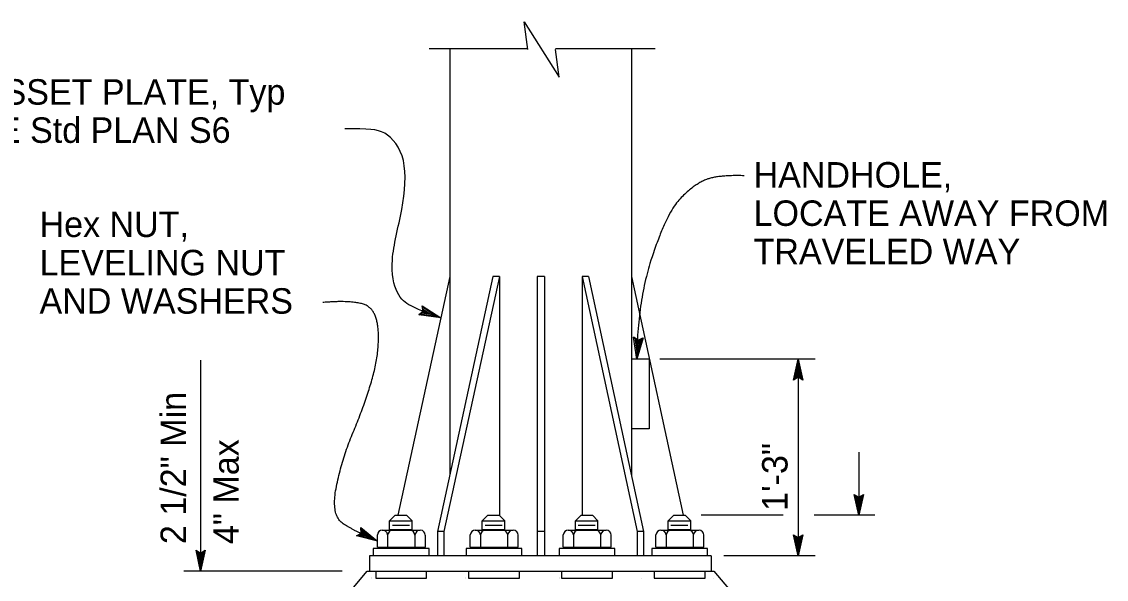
# Model space of a CAD drawing. Extents: x -894 to 866, y -476 to 714.
# Drawn here: x -193.8 to 104.5, y 216 to 369.3 of the extents above; entities that cross this region are included whole.
import ezdxf

# ---------------------------------------------------------------- set-up
doc = ezdxf.new("R2010")
doc.units = 0
for name, color, linetype in [('56 Stage 3 Anno', 7, 'Continuous'), ('57 Undefined', 7, 'Continuous'), ('59 Sndwall Anno', 7, 'Continuous'), ('60 Nongeo Data', 7, 'Continuous')]:
    doc.layers.add(name, color=color, linetype=linetype)

msp = doc.modelspace()

# ---------------------------------------------------------------- linework, layer by layer
at = {"layer": '56 Stage 3 Anno'}
for p, q in [((-83.7, 291.18), (-83.7, 291.18)), ((-84.63, 288.68), (-84.63, 288.68)), ((-78.54, 287.83), (-78.54, 287.83)), ((-25.55, 282.6), (-25.55, 282.6)), ((-22.89, 282.4), (-22.89, 282.4)), ((-144.6, 276.22), (-144.6, 218.24)), ((-24.68, 276.52), (-24.68, 276.52)), ((24.44, 276.52), (-18.33, 276.52)), ((18.42, 270.78), (19.7, 276.52)), ((18.76, 270.99), (19.7, 275.2)), ((19.7, 276.52), (19.7, 276.52)), ((19.7, 276.52), (20.97, 270.78)), ((19.7, 276.52), (19.7, 222.49)), ((19.7, 275.19), (20.63, 271.01)), ((19.7, 271.55), (18.42, 270.78)), ((19.11, 271.21), (19.7, 273.88)), ((19.44, 271.38), (19.7, 272.56)), ((19.7, 273.88), (20.3, 271.18)), ((19.7, 272.56), (19.96, 271.4)), ((20.97, 270.78), (19.7, 271.55)), ((18.42, 270.78), (18.42, 270.78)), ((20.97, 270.78), (20.97, 270.78)), ((36.4, 250.94), (36.4, 233.61)), ((36.4, 233.61), (35.13, 239.35)), ((35.13, 239.35), (35.13, 239.35)), ((35.13, 239.35), (36.4, 238.58)), ((36.39, 234.94), (35.47, 239.12)), ((36.4, 236.25), (35.8, 238.95)), ((36.4, 237.57), (36.14, 238.73)), ((36.4, 238.58), (37.68, 239.35)), ((37.68, 239.35), (36.4, 233.61)), ((37.34, 239.14), (36.4, 234.93)), ((36.99, 238.91), (36.4, 236.25)), ((36.66, 238.75), (36.4, 237.57)), ((37.68, 239.35), (37.68, 239.35)), ((15.64, 233.61), (-6.92, 233.61)), ((40.86, 233.61), (24.14, 233.61)), ((36.4, 233.61), (36.4, 233.61)), ((-100.44, 228.71), (-100.56, 230.2)), ((-100.56, 230.2), (-100.56, 230.2)), ((-100.56, 230.2), (-96, 226.5)), ((-100.52, 229.8), (-97.18, 227.08)), ((-101.69, 227.91), (-100.44, 228.71)), ((-96, 226.5), (-101.69, 227.91)), ((-101.69, 227.91), (-101.69, 227.91)), ((-97.19, 227.08), (-101.34, 228.12)), ((-98.36, 227.67), (-101.04, 228.34)), ((-99.54, 228.26), (-100.69, 228.55)), ((-100.48, 229.39), (-98.36, 227.67)), ((-100.47, 229.02), (-99.54, 228.26)), ((19.7, 222.49), (18.43, 228.22)), ((18.43, 228.22), (18.43, 228.22)), ((18.43, 228.22), (19.7, 227.46)), ((19.7, 223.82), (18.77, 228)), ((19.7, 225.13), (19.11, 227.83)), ((19.7, 226.45), (19.45, 227.61)), ((19.7, 227.46), (20.98, 228.22)), ((20.98, 228.22), (19.7, 222.49)), ((20.64, 228.02), (19.7, 223.81)), ((20.3, 227.79), (19.7, 225.13)), ((19.97, 227.63), (19.7, 226.45)), ((20.98, 228.22), (20.98, 228.22)), ((-144.6, 218.24), (-145.87, 223.98)), ((-145.87, 223.98), (-145.87, 223.98)), ((-145.87, 223.98), (-144.6, 223.21)), ((-144.6, 219.57), (-145.53, 223.75)), ((-144.6, 223.21), (-143.32, 223.98)), ((-143.32, 223.98), (-144.6, 218.24)), ((-143.66, 223.77), (-144.6, 219.56)), ((-143.32, 223.98), (-143.32, 223.98)), ((-96, 226.5), (-96, 226.5)), ((-144.6, 220.88), (-145.2, 223.58)), ((-144.6, 222.2), (-144.85, 223.36)), ((-144, 223.55), (-144.6, 220.88)), ((-144.33, 223.38), (-144.6, 222.2)), ((24.44, 222.49), (-0.75, 222.49)), ((19.7, 222.49), (19.7, 222.49)), ((-105.63, 218.24), (-149.2, 218.24)), ((-144.6, 218.24), (-144.6, 218.24))]:
    msp.add_line(p, q, dxfattribs=at)
for points in [[(-83.7, 291.18), (-78.54, 287.83), (-84.63, 288.68), (-84.31, 288.93), (-79.85, 288.31), (-83.62, 290.77), (-83.55, 290.37), (-81.13, 288.79), (-83.98, 289.19), (-83.66, 289.45), (-82.42, 289.28), (-83.47, 289.96), (-83.42, 289.64), (-84.63, 288.68), (-83.42, 289.64)], [(-22.89, 282.4), (-24.68, 276.52), (-25.55, 282.6), (-25.22, 282.36), (-24.58, 277.9), (-23.26, 282.21), (-23.63, 282.03), (-24.47, 279.27), (-24.88, 282.12), (-24.54, 281.88), (-24.37, 280.65), (-24, 281.84), (-24.29, 281.7), (-25.55, 282.6), (-24.29, 281.7)]]:
    msp.add_lwpolyline(points, close=True, dxfattribs=at)
for points, degree in [([(-78.54, 287.83), (-83.19, 289.54), (-87.11, 291.11), (-90.71, 293.78), (-92.92, 302.91), (-88.83, 317.71), (-87.57, 332.2), (-93.93, 339.89), (-98.39, 339.8), (-104.95, 339.83)], 3), ([(4.86, 326.92), (-2.95, 327.19), (-9.69, 323.9), (-16.5, 316.51), (-24.47, 292.58), (-24.68, 276.52)], 2), ([(-96, 226.5), (-101.6, 228.88), (-108.85, 233.44), (-105.73, 249.11), (-99.53, 263.81), (-95.39, 278.06), (-96.08, 290.24), (-102.97, 292.77), (-111.01, 292.08)], 2)]:
    msp.add_open_spline(points, degree=degree, dxfattribs=at)
at = {"layer": '60 Nongeo Data'}
for p, q in [((-54.63, 361.77), (-81.75, 361.77)), ((-76.06, 361.61), (-76.06, 244.9)), ((-19.61, 361.77), (-46.99, 361.77)), ((-26.06, 361.61), (-26.06, 244.37)), ((-76.06, 299.21), (-90.36, 233.61)), ((-64.22, 299.21), (-79.5, 229.13)), ((-62.43, 299.21), (-77.71, 229.13)), ((-62.43, 299.21), (-64.22, 299.21)), ((-62.43, 299.21), (-62.43, 233.61)), ((-52.06, 299.21), (-52.06, 222.49)), ((-50.06, 299.21), (-52.06, 299.21)), ((-50.06, 299.21), (-50.06, 222.49)), ((-39.69, 299.21), (-39.69, 233.61)), ((-39.69, 299.21), (-24.56, 229.13)), ((-37.9, 299.21), (-39.69, 299.21)), ((-37.9, 299.21), (-22.77, 229.13)), ((-26.06, 299.21), (-11.9, 233.61)), ((-21.28, 276.52), (-26.06, 276.52)), ((-21.28, 276.52), (-21.28, 257.4)), ((-21.28, 257.4), (-26.06, 257.4)), ((-92.65, 232.05), (-91.09, 233.61)), ((-91.09, 233.61), (-87.97, 233.61)), ((-87.97, 233.61), (-86.42, 232.05)), ((-67.13, 232.05), (-65.57, 233.61)), ((-65.57, 233.61), (-62.46, 233.61)), ((-62.46, 233.61), (-60.9, 232.05)), ((-41.55, 232.05), (-39.99, 233.61)), ((-39.99, 233.61), (-36.87, 233.61)), ((-36.87, 233.61), (-35.32, 232.05)), ((-16.05, 232.06), (-14.5, 233.61)), ((-14.5, 233.61), (-11.38, 233.61)), ((-11.38, 233.61), (-9.82, 232.06)), ((-92.65, 229.71), (-92.65, 232.05)), ((-92.65, 232.05), (-86.42, 232.05)), ((-92.65, 229.71), (-86.42, 229.71)), ((-91.85, 230.87), (-87.18, 230.87)), ((-86.42, 229.71), (-86.42, 232.05)), ((-67.13, 229.71), (-67.13, 232.05)), ((-67.13, 232.05), (-60.9, 232.05)), ((-67.13, 229.71), (-60.9, 229.71)), ((-66.33, 230.88), (-61.66, 230.88)), ((-60.9, 229.71), (-60.9, 232.05)), ((-41.55, 229.71), (-41.55, 232.05)), ((-41.55, 232.05), (-35.32, 232.05)), ((-41.55, 229.71), (-35.32, 229.71)), ((-40.74, 230.87), (-36.08, 230.87)), ((-35.32, 229.71), (-35.32, 232.05)), ((-16.05, 229.72), (-16.05, 232.06)), ((-16.05, 232.06), (-9.82, 232.06)), ((-16.05, 229.72), (-9.82, 229.72)), ((-15.25, 230.88), (-10.59, 230.88)), ((-9.82, 229.72), (-9.82, 232.06)), ((-96, 224.8), (-96, 228.19)), ((-94.63, 229.51), (-84.2, 229.51)), ((-93.17, 228.1), (-93.17, 224.8)), ((-85.63, 224.8), (-85.63, 228.3)), ((-82.8, 224.8), (-82.8, 228.12)), ((-77.71, 229.13), (-79.5, 229.13)), ((-79.5, 229.13), (-79.5, 222.49)), ((-77.71, 229.13), (-77.71, 222.49)), ((-70.48, 224.8), (-70.48, 228.19)), ((-69.11, 229.52), (-58.68, 229.52)), ((-67.65, 228.1), (-67.65, 224.8)), ((-60.11, 224.8), (-60.11, 228.3)), ((-57.29, 224.8), (-57.29, 228.12)), ((-50.06, 229.13), (-52.06, 229.13)), ((-44.89, 224.8), (-44.89, 228.19)), ((-43.53, 229.51), (-33.1, 229.51)), ((-42.07, 228.1), (-42.07, 224.8)), ((-34.53, 224.8), (-34.53, 228.3)), ((-31.7, 224.8), (-31.7, 228.12)), ((-22.77, 229.13), (-24.56, 229.13)), ((-24.56, 229.13), (-24.56, 222.49)), ((-22.77, 229.13), (-22.77, 222.49)), ((-19.4, 224.81), (-19.4, 228.2)), ((-18.04, 229.52), (-7.61, 229.52)), ((-16.58, 228.11), (-16.58, 224.81)), ((-9.04, 224.81), (-9.04, 228.31)), ((-6.21, 224.81), (-6.21, 228.12)), ((-97.12, 224.46), (-97.12, 222.49)), ((-81.76, 224.46), (-97.12, 224.46)), ((-96, 224.8), (-82.8, 224.8)), ((-81.76, 222.49), (-81.76, 224.46)), ((-56.24, 224.46), (-71.6, 224.46)), ((-71.6, 224.46), (-71.6, 222.49)), ((-70.48, 224.8), (-57.29, 224.8)), ((-56.24, 222.49), (-56.24, 224.46)), ((-30.66, 224.46), (-46.01, 224.46)), ((-46.01, 224.46), (-46.01, 222.49)), ((-44.89, 224.8), (-31.7, 224.8)), ((-30.66, 222.49), (-30.66, 224.46)), ((-5.17, 224.46), (-20.52, 224.46)), ((-20.52, 224.46), (-20.52, 222.5)), ((-19.4, 224.81), (-6.21, 224.81)), ((-5.17, 222.5), (-5.17, 224.46)), ((-4.17, 222.49), (-98.12, 222.49)), ((-98.12, 222.49), (-98.12, 218.24)), ((-81.76, 222.49), (-97.12, 222.49)), ((-4.17, 222.49), (-4.17, 218.24)), ((-108.41, 206.87), (-98.79, 218.24)), ((-98.79, 218.24), (-3.5, 218.24)), ((-96.45, 218.24), (-96.45, 216.28)), ((-82.44, 216.28), (-82.44, 218.24)), ((-70.93, 218.24), (-70.93, 216.28)), ((-56.91, 216.28), (-56.91, 218.24)), ((-45.34, 218.24), (-45.34, 216.28)), ((-31.32, 216.28), (-31.32, 218.24)), ((-19.85, 218.24), (-19.85, 216.28)), ((-5.83, 216.28), (-5.83, 218.24)), ((-3.5, 218.24), (6.28, 206.87)), ((-96.45, 216.28), (-82.44, 216.28)), ((-70.93, 216.28), (-56.91, 216.28)), ((-45.34, 216.28), (-31.32, 216.28)), ((-19.85, 216.28), (-5.83, 216.28))]:
    msp.add_line(p, q, dxfattribs=at)
msp.add_lwpolyline([(-54.64, 361.61), (-55.59, 369.26), (-46.03, 353.97), (-46.99, 361.61)], dxfattribs=at)
for centre, start, end in [((-94.58, 228.1), 4.8048, 176.3828), ((-91.76, 228.1), 92.9268, 180.3985), ((-87.06, 228.09), 0.4996, 88.1024), ((-84.22, 228.1), 0.7224, 171.7875), ((-69.06, 228.1), 4.8048, 176.3828), ((-66.24, 228.1), 92.9268, 180.3985), ((-61.55, 228.09), 0.4996, 88.1024), ((-58.7, 228.1), 0.7224, 171.7875), ((-43.48, 228.1), 4.8048, 176.3828), ((-40.66, 228.1), 92.9268, 180.3985), ((-35.96, 228.09), 0.4996, 88.1024), ((-33.11, 228.1), 0.7224, 171.7875), ((-17.99, 228.11), 4.8048, 176.3828), ((-15.17, 228.11), 92.9268, 180.3985), ((-10.47, 228.1), 0.4996, 88.1024), ((-7.62, 228.11), 0.7224, 171.7875)]:
    msp.add_arc(centre, 1.41, start, end, dxfattribs=at)

# ---------------------------------------------------------------- texts
at = {"layer": '57 Undefined'}
for s, p in [('GUSSET PLATE, Typ', (-212.84, 346.46)), ('SEE Std PLAN S6', (-212.84, 335.96)), ('HANDHOLE,', (7.47, 323.68)), ('LOCATE AWAY FROM', (7.47, 313.14)), ('Hex NUT,', (-188.9, 310.08)), ('TRAVELED WAY', (7.47, 302.6)), ('LEVELING NUT', (-188.9, 299.55)), ('AND WASHERS', (-188.9, 289.01))]:
    msp.add_text(s, height=7, dxfattribs=at).set_placement(p)
for s, p in [('2 1/2" Min', (-148.62, 225.68)), ('4" Max', (-134.12, 225.68)), ('1\'-3"', (16.81, 234.83))]:
    msp.add_text(s, height=7, rotation=90, dxfattribs=at).set_placement(p)
at = {"layer": '59 Sndwall Anno'}
for p in [(-97.79, 216.31), (-71.87, 216.31), (-45.94, 216.31), (-23.57, 216.08), (-3.8, 216.17)]:
    msp.add_text('.', height=0.765, dxfattribs=at).set_placement(p)

doc.saveas('drawing.dxf')
